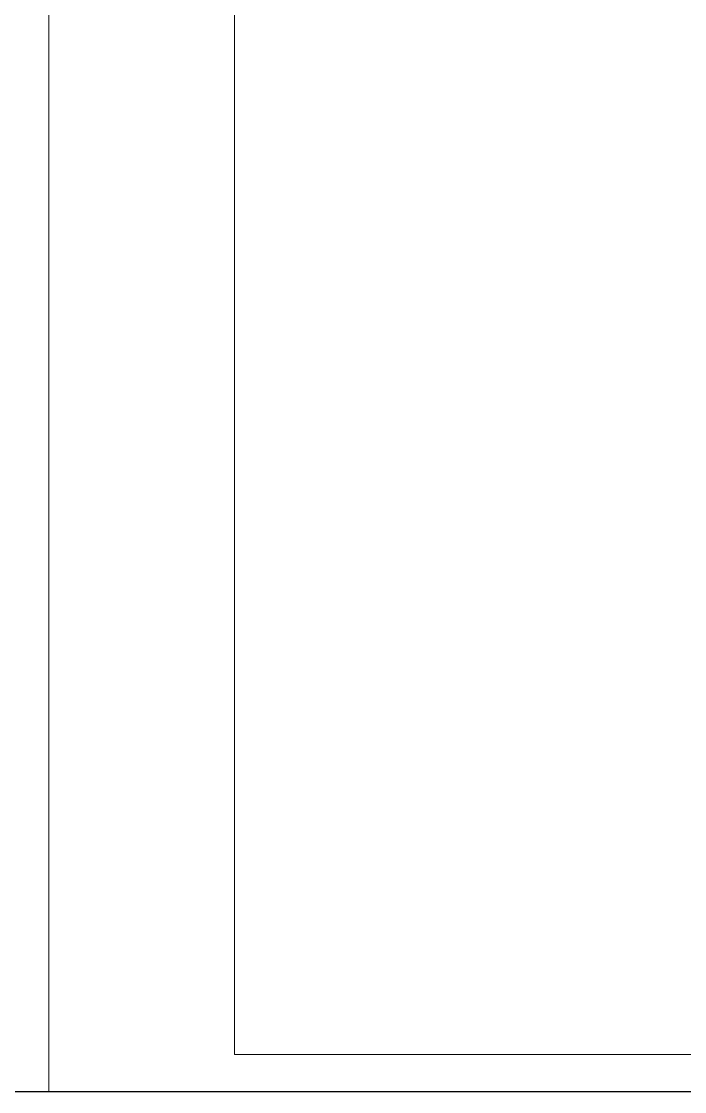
# Model space of a CAD drawing. Header units: millimetres. Extents: x 2210 to 79821, y -19430 to 2344.
# Drawn here: x 10005.7 to 10094.9, y 1492.8 to 1636.7 of the extents above; entities that cross this region are included whole.
import ezdxf

# ---------------------------------------------------------------- set-up
doc = ezdxf.new("R2010")
doc.units = ezdxf.units.MM
doc.layers.add('101', color=7, linetype='Continuous', true_color=0xffffff)

msp = doc.modelspace()

# ---------------------------------------------------------------- linework, layer by layer
msp.add_line((2209.78, 1492.82), (13049.16, 1492.82))
at = {"layer": '101', "color": 133, "linetype": 'Continuous', "lineweight": 18}
for p, q in [((10009.38, 1789.82), (10009.38, 1492.82)), ((10034.38, 1784.82), (10034.38, 1497.82)), ((10034.38, 1497.82), (10424.38, 1497.82)), ((10009.38, 1492.82), (10429.38, 1492.82))]:
    msp.add_line(p, q, dxfattribs=at)

doc.saveas('drawing.dxf')
